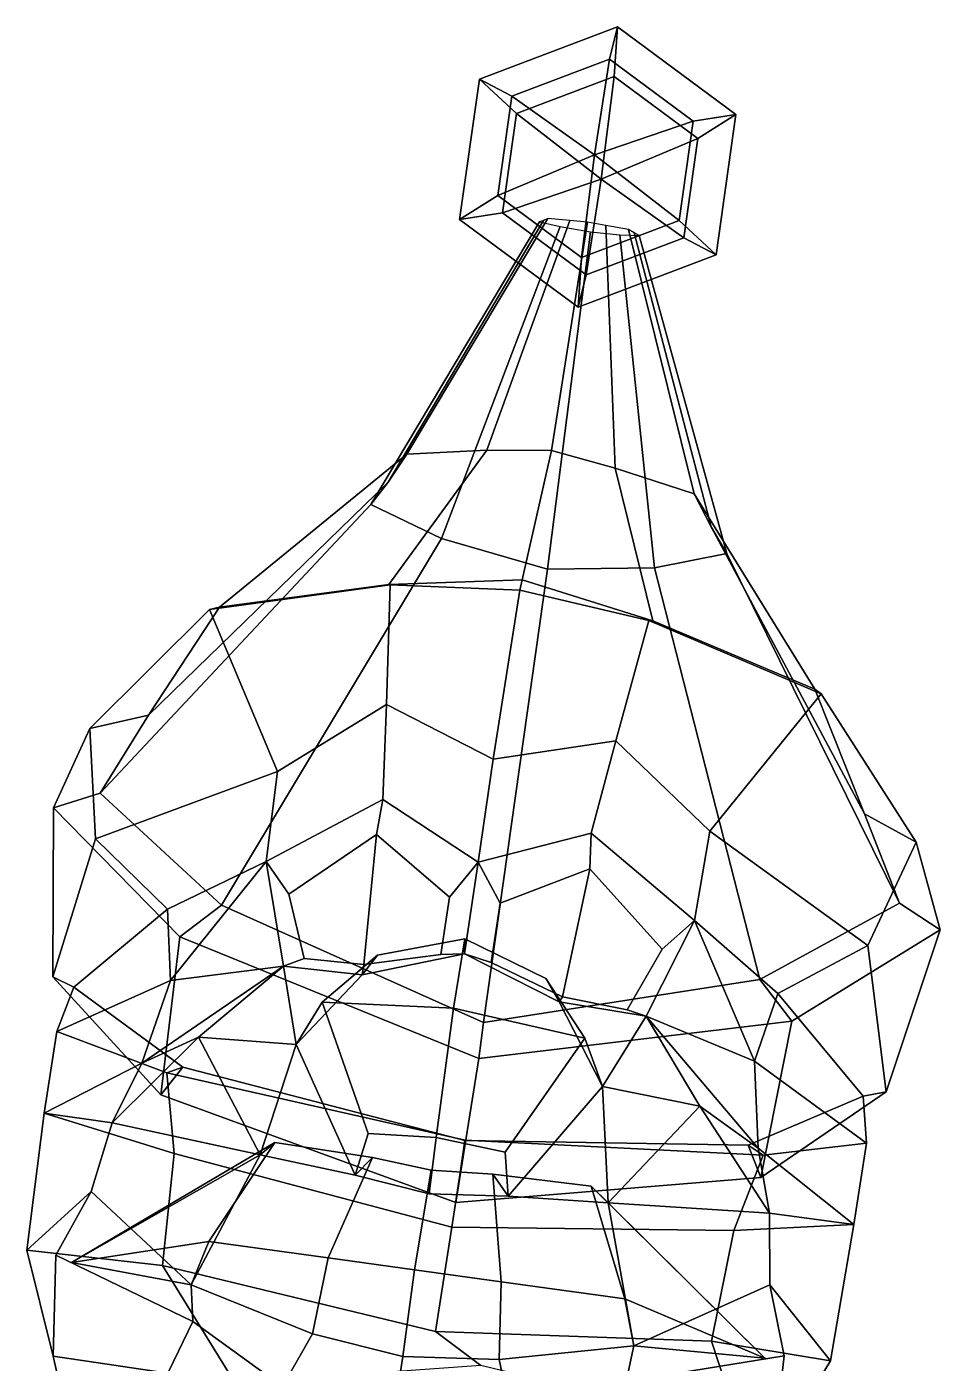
# Model space of a CAD drawing. Extents: x -148 to 138, y -224 to 356.
# Drawn here: x -64.7 to 70.9, y 157.9 to 356.3 of the extents above; entities that cross this region are included whole.
import ezdxf

# ---------------------------------------------------------------- set-up
doc = ezdxf.new("R2010")
doc.units = 0

msp = doc.modelspace()

# ---------------------------------------------------------------- linework, layer by layer
for p in [(-58.087391, 172.812347, 61.377769), (44.881115, 158.625244, 65.062767)]:
    msp.add_point(p)
for points in [[(7.307375, 346.003754, -28.854593), (21.81769, 351.512573, -29.000425), (23.017231, 356.335846, -43.949368), (2.496537, 348.545258, -43.743134)], [(7.987893, 343.447357, -57.711979), (2.496537, 348.545258, -43.743134), (23.017231, 356.335846, -43.949368), (22.498209, 348.956177, -57.857807)], [(34.253532, 342.291107, -27.890255), (40.604153, 343.294769, -42.379356), (23.017231, 356.335846, -43.949368), (21.81769, 351.512573, -29.000425)], [(34.934052, 339.734711, -56.747639), (22.498209, 348.956177, -57.857807), (23.017231, 356.335846, -43.949368), (40.604153, 343.294769, -42.379356)], [(19.602259, 337.311798, -21.767866), (21.81769, 351.512573, -29.000425), (7.307375, 346.003754, -28.854593)], [(19.602259, 337.311798, -21.767866), (34.253532, 342.291107, -27.890255), (21.81769, 351.512573, -29.000425)], [(-0.437237, 327.713562, -41.966888), (5.232891, 331.27359, -27.598604), (7.307375, 346.003754, -28.854593), (2.496537, 348.545258, -43.743134)], [(-0.437237, 327.713562, -41.966888), (2.496537, 348.545258, -43.743134), (7.987893, 343.447357, -57.711979), (5.91341, 328.717194, -56.45599)], [(20.564648, 333.696503, -62.578388), (7.987893, 343.447357, -57.711979), (22.498209, 348.956177, -57.857807)], [(20.564648, 333.696503, -62.578388), (22.498209, 348.956177, -57.857807), (34.934052, 339.734711, -56.747639)], [(5.232891, 331.27359, -27.598604), (19.602259, 337.311798, -21.767866), (7.307375, 346.003754, -28.854593)], [(5.91341, 328.717194, -56.45599), (7.987893, 343.447357, -57.711979), (20.564648, 333.696503, -62.578388)], [(32.17905, 327.560913, -26.634268), (34.253532, 342.291107, -27.890255), (19.602259, 337.311798, -21.767866)], [(37.67038, 322.463074, -40.603115), (40.604153, 343.294769, -42.379356), (34.253532, 342.291107, -27.890255), (32.17905, 327.560913, -26.634268)], [(37.67038, 322.463074, -40.603115), (32.859566, 325.004517, -55.49165), (34.934052, 339.734711, -56.747639), (40.604153, 343.294769, -42.379356)], [(32.859566, 325.004517, -55.49165), (20.564648, 333.696503, -62.578388), (34.934052, 339.734711, -56.747639)], [(17.668715, 322.052155, -26.488441), (19.602259, 337.311798, -21.767866), (5.232891, 331.27359, -27.598604)], [(17.668715, 322.052155, -26.488441), (32.17905, 327.560913, -26.634268), (19.602259, 337.311798, -21.767866)], [(18.349234, 319.495758, -55.345825), (5.91341, 328.717194, -56.45599), (20.564648, 333.696503, -62.578388)], [(18.349234, 319.495758, -55.345825), (20.564648, 333.696503, -62.578388), (32.859566, 325.004517, -55.49165)], [(17.149696, 314.672546, -40.396889), (17.668715, 322.052155, -26.488441), (5.232891, 331.27359, -27.598604), (-0.437237, 327.713562, -41.966888)], [(12.034843, 327.582733, -39.581291), (11.442194, 327.378174, -43.18914), (-13.620842, 285.382904, -45.416344), (-11.074203, 288.700653, -34.586792)], [(12.669325, 327.850128, -35.112206), (12.034843, 327.582733, -39.581291), (-11.074203, 288.700653, -34.586792), (-8.275086, 292.863037, -21.174135)], [(15.924024, 327.573944, -32.836945), (12.669325, 327.850128, -35.112206), (-8.275086, 292.863037, -21.174135), (3.607677, 293.433929, -14.285468)], [(17.149696, 314.672546, -40.396889), (-0.437237, 327.713562, -41.966888), (5.91341, 328.717194, -56.45599), (18.349234, 319.495758, -55.345825)], [(18.561928, 327.311005, -31.482674), (15.924024, 327.573944, -32.836945), (3.607677, 293.433929, -14.285468), (13.179818, 293.403717, -10.170866)], [(17.149696, 314.672546, -40.396889), (37.67038, 322.463074, -40.603115), (32.17905, 327.560913, -26.634268), (17.668715, 322.052155, -26.488441)], [(11.442194, 327.378174, -43.18914), (14.498382, 326.677277, -46.585793), (-3.126243, 280.350769, -55.537815), (-13.620842, 285.382904, -45.416344)], [(14.498382, 326.677277, -46.585793), (18.982803, 325.870941, -48.787285), (12.606344, 275.767181, -62.046555), (-3.126243, 280.350769, -55.537815)], [(23.352427, 325.457367, -46.268929), (28.495344, 275.993927, -54.406155), (12.606344, 275.767181, -62.046555), (18.982803, 325.870941, -48.787285)], [(18.561928, 327.311005, -31.482674), (13.179818, 293.403717, -10.170866), (22.668533, 290.807709, -13.603326), (21.261065, 326.838593, -32.645943)], [(21.261065, 326.838593, -32.645943), (22.668533, 290.807709, -13.603326), (34.408337, 286.982056, -19.646599), (24.620686, 326.203461, -34.684498)], [(24.620686, 326.203461, -34.684498), (34.408337, 286.982056, -19.646599), (36.913002, 282.088959, -32.869442), (25.471262, 325.731445, -39.100437)], [(25.471262, 325.731445, -39.100437), (36.913002, 282.088959, -32.869442), (39.222134, 278.102173, -43.525219), (26.238228, 325.339569, -42.65963)], [(17.149696, 314.672546, -40.396889), (18.349234, 319.495758, -55.345825), (32.859566, 325.004517, -55.49165), (37.67038, 322.463074, -40.603115)], [(26.238228, 325.339569, -42.65963), (39.222134, 278.102173, -43.525219), (28.495344, 275.993927, -54.406155), (23.352427, 325.457367, -46.268929)], [(-46.633755, 254.093384, -4.714131), (-36.096954, 270.161652, 17.885029), (-8.275086, 292.863037, -21.174135), (-11.074203, 288.700653, -34.586792)], [(-36.096954, 270.161652, 17.885029), (-10.948893, 273.531433, 29.821102), (3.607677, 293.433929, -14.285468), (-8.275086, 292.863037, -21.174135)], [(8.865479, 274.178711, 37.157803), (13.179818, 293.403717, -10.170866), (3.607677, 293.433929, -14.285468), (-10.948893, 273.531433, 29.821102)], [(8.865479, 274.178711, 37.157803), (28.232628, 268.132965, 31.223316), (22.668533, 290.807709, -13.603326), (13.179818, 293.403717, -10.170866)], [(52.308937, 257.981018, 21.048864), (34.408337, 286.982056, -19.646599), (22.668533, 290.807709, -13.603326), (28.232628, 268.132965, 31.223316)], [(-53.850655, 242.535461, -24.517332), (-46.633755, 254.093384, -4.714131), (-11.074203, 288.700653, -34.586792), (-13.620842, 285.382904, -45.416344)], [(59.672733, 239.44635, -0.909676), (36.913002, 282.088959, -32.869442), (34.408337, 286.982056, -19.646599), (52.308937, 257.981018, 21.048864)], [(-35.798458, 225.872284, -40.240055), (-53.850655, 242.535461, -24.517332), (-13.620842, 285.382904, -45.416344), (-3.126243, 280.350769, -55.537815)], [(64.87056, 226.177948, -20.268585), (39.222134, 278.102173, -43.525219), (36.913002, 282.088959, -32.869442), (59.672733, 239.44635, -0.909676)], [(3.082105, 208.465637, -54.232224), (-35.798458, 225.872284, -40.240055), (-3.126243, 280.350769, -55.537815), (12.606344, 275.767181, -62.046555)], [(44.137924, 214.858582, -37.379322), (28.495344, 275.993927, -54.406155), (39.222134, 278.102173, -43.525219), (64.87056, 226.177948, -20.268585)], [(3.082105, 208.465637, -54.232224), (12.606344, 275.767181, -62.046555), (28.495344, 275.993927, -54.406155), (44.137924, 214.858582, -37.379322)], [(8.487941, 272.644287, 41.799847), (8.865479, 274.178711, 37.157803), (-10.948893, 273.531433, 29.821102), (-10.760352, 273.455719, 35.231113)], [(8.487941, 272.644287, 41.799847), (27.651598, 268.1633, 36.605782), (28.232628, 268.132965, 31.223316), (8.865479, 274.178711, 37.157803)], [(-10.760352, 273.455719, 35.231113), (-10.948893, 273.531433, 29.821102), (-36.096954, 270.161652, 17.885029), (-37.588737, 269.807709, 23.142191)], [(-11.281557, 255.676025, 47.863625), (-10.760352, 273.455719, 35.231113), (-37.588737, 269.807709, 23.142191), (-27.484177, 245.718384, 40.578728)], [(4.535318, 247.574524, 55.728859), (8.487941, 272.644287, 41.799847), (-10.760352, 273.455719, 35.231113), (-11.281557, 255.676025, 47.863625)], [(4.535318, 247.574524, 55.728859), (22.753447, 250.275085, 49.479137), (27.651598, 268.1633, 36.605782), (8.487941, 272.644287, 41.799847)], [(-37.588737, 269.807709, 23.142191), (-36.096954, 270.161652, 17.885029), (-46.633755, 254.093384, -4.714131), (-55.379272, 252.146423, -2.061756)], [(-27.484177, 245.718384, 40.578728), (-37.588737, 269.807709, 23.142191), (-55.379272, 252.146423, -2.061756), (-54.538876, 235.717529, 25.430498)], [(22.753447, 250.275085, 49.479137), (36.707733, 236.873962, 42.876011), (53.277058, 257.288116, 26.39406), (27.651598, 268.1633, 36.605782)], [(27.651598, 268.1633, 36.605782), (53.277058, 257.288116, 26.39406), (52.308937, 257.981018, 21.048864), (28.232628, 268.132965, 31.223316)], [(36.707733, 236.873962, 42.876011), (60.185978, 219.910645, 29.536226), (67.358917, 235.235443, 2.33075), (53.277058, 257.288116, 26.39406)], [(53.277058, 257.288116, 26.39406), (67.358917, 235.235443, 2.33075), (59.672733, 239.44635, -0.909676), (52.308937, 257.981018, 21.048864)], [(-55.379272, 252.146423, -2.061756), (-46.633755, 254.093384, -4.714131), (-53.850655, 242.535461, -24.517332), (-60.756046, 240.363159, -24.92005)], [(-11.281557, 255.676025, 47.863625), (-27.484177, 245.718384, 40.578728), (-29.152058, 232.37851, 44.087299), (-11.844191, 241.605469, 53.689358)], [(4.535318, 247.574524, 55.728859), (-11.281557, 255.676025, 47.863625), (-11.844191, 241.605469, 53.689358), (2.323317, 232.269318, 58.613598)], [(-54.538876, 235.717529, 25.430498), (-55.379272, 252.146423, -2.061756), (-60.756046, 240.363159, -24.92005), (-60.852928, 215.229004, -6.099792)], [(4.535318, 247.574524, 55.728859), (2.323317, 232.269318, 58.613598), (19.081734, 236.570648, 55.03965), (22.753447, 250.275085, 49.479137)], [(22.753447, 250.275085, 49.479137), (19.081734, 236.570648, 55.03965), (34.460274, 223.613953, 46.363831), (36.707733, 236.873962, 42.876011)], [(-43.816414, 225.278107, 28.98955), (-29.152058, 232.37851, 44.087299), (-27.484177, 245.718384, 40.578728), (-54.538876, 235.717529, 25.430498)], [(-60.756046, 240.363159, -24.92005), (-53.850655, 242.535461, -24.517332), (-35.798458, 225.872284, -40.240055), (-41.972317, 221.203918, -41.743549)], [(-60.852928, 215.229004, -6.099792), (-60.756046, 240.363159, -24.92005), (-41.972317, 221.203918, -41.743549), (-44.830761, 197.733429, -26.961454)], [(-12.807562, 236.360779, 53.110699), (-11.844191, 241.605469, 53.689358), (-29.152058, 232.37851, 44.087299), (-25.80497, 227.502319, 45.270336)], [(-12.807562, 236.360779, 53.110699), (-1.960801, 227.090363, 57.198605), (2.323317, 232.269318, 58.613598), (-11.844191, 241.605469, 53.689358)], [(67.358917, 235.235443, 2.33075), (70.943184, 222.217529, -20.20685), (64.87056, 226.177948, -20.268585), (59.672733, 239.44635, -0.909676)], [(-14.664385, 217.099365, 56.223469), (-12.807562, 236.360779, 53.110699), (-25.80497, 227.502319, 45.270336), (-23.531443, 217.954559, 50.740143)], [(-1.960801, 227.090363, 57.198605), (-12.807562, 236.360779, 53.110699), (-14.664385, 217.099365, 56.223469), (-3.245715, 218.566223, 60.284904)], [(18.891514, 231.263062, 54.227066), (19.081734, 236.570648, 55.03965), (2.323317, 232.269318, 58.613598), (5.603168, 226.210114, 57.613541)], [(18.891514, 231.263062, 54.227066), (29.627283, 219.352234, 44.800694), (34.460274, 223.613953, 46.363831), (19.081734, 236.570648, 55.03965)], [(46.820198, 212.790131, 32.233215), (60.185978, 219.910645, 29.536226), (36.707733, 236.873962, 42.876011), (34.460274, 223.613953, 46.363831)], [(-54.538876, 235.717529, 25.430498), (-60.852928, 215.229004, -6.099792), (-57.734547, 213.698059, -5.833027), (-43.816414, 225.278107, 28.98955)], [(60.185978, 219.910645, 29.536226), (62.927464, 198.174438, -1.669989), (70.943184, 222.217529, -20.20685), (67.358917, 235.235443, 2.33075)], [(-43.392803, 214.690186, 32.069218), (-29.152058, 232.37851, 44.087299), (-43.816414, 225.278107, 28.98955)], [(-26.600006, 216.829559, 52.066925), (-29.152058, 232.37851, 44.087299), (-43.392803, 214.690186, 32.069218)], [(-23.531443, 217.954559, 50.740143), (-25.80497, 227.502319, 45.270336), (-29.152058, 232.37851, 44.087299), (-26.600006, 216.829559, 52.066925)], [(-3.245715, 218.566223, 60.284904), (0.268689, 218.645691, 63.574989), (2.323317, 232.269318, 58.613598), (-1.960801, 227.090363, 57.198605)], [(4.263665, 217.364624, 60.987926), (5.603168, 226.210114, 57.613541), (2.323317, 232.269318, 58.613598), (0.268689, 218.645691, 63.574989)], [(5.603168, 226.210114, 57.613541), (4.263665, 217.364624, 60.987926), (14.852106, 212.275452, 56.825325), (18.891514, 231.263062, 54.227066)], [(14.852106, 212.275452, 56.825325), (24.459366, 210.345032, 50.831409), (29.627283, 219.352234, 44.800694), (18.891514, 231.263062, 54.227066)], [(-43.816414, 225.278107, 28.98955), (-57.734547, 213.698059, -5.833027), (-60.249619, 207.115662, -3.358207), (-43.392803, 214.690186, 32.069218)], [(-41.972317, 221.203918, -41.743549), (-35.798458, 225.872284, -40.240055), (3.082105, 208.465637, -54.232224), (2.425842, 203.128723, -56.441391)], [(70.943184, 222.217529, -20.20685), (48.91114, 208.681915, -38.491047), (44.137924, 214.858582, -37.379322), (64.87056, 226.177948, -20.268585)], [(24.459366, 210.345032, 50.831409), (27.25021, 209.410034, 53.994095), (34.460274, 223.613953, 46.363831), (29.627283, 219.352234, 44.800694)], [(27.25021, 209.410034, 53.994095), (43.337677, 202.740356, 35.173092), (34.460274, 223.613953, 46.363831)], [(43.337677, 202.740356, 35.173092), (46.820198, 212.790131, 32.233215), (34.460274, 223.613953, 46.363831)], [(-44.830761, 197.733429, -26.961454), (-41.972317, 221.203918, -41.743549), (2.425842, 203.128723, -56.441391), (-1.024599, 181.713562, -42.474373)], [(-1.33627, 210.615173, 84.79731), (0.329111, 220.900146, 77.858795), (-12.651773, 218.447144, 74.86274), (-20.864464, 211.506836, 77.902496)], [(0.329111, 220.900146, 77.858795), (0.268689, 218.645691, 63.574989), (-14.940045, 215.55127, 58.894276), (-12.651773, 218.447144, 74.86274)], [(-1.33627, 210.615173, 84.79731), (18.140715, 206.13269, 79.298401), (12.342002, 215.003479, 75.75721), (0.329111, 220.900146, 77.858795)], [(0.329111, 220.900146, 77.858795), (12.342002, 215.003479, 75.75721), (14.36587, 211.513458, 59.943066), (0.268689, 218.645691, 63.574989)], [(62.927464, 198.174438, -1.669989), (44.279915, 185.455688, -23.772398), (48.91114, 208.681915, -38.491047), (70.943184, 222.217529, -20.20685)], [(-20.864464, 211.506836, 77.902496), (-12.651773, 218.447144, 74.86274), (-14.940045, 215.55127, 58.894276), (-24.696455, 205.221985, 61.498993)], [(-14.664385, 217.099365, 56.223469), (-14.940045, 215.55127, 58.894276), (0.268689, 218.645691, 63.574989), (-3.245715, 218.566223, 60.284904)], [(14.852106, 212.275452, 56.825325), (4.263665, 217.364624, 60.987926), (0.268689, 218.645691, 63.574989), (14.36587, 211.513458, 59.943066)], [(60.185978, 219.910645, 29.536226), (46.820198, 212.790131, 32.233215), (59.500751, 197.545288, -1.637458), (62.927464, 198.174438, -1.669989)], [(-47.656292, 202.433319, 35.096653), (-26.600006, 216.829559, 52.066925), (-43.392803, 214.690186, 32.069218)], [(-39.203793, 206.308044, 58.081776), (-26.600006, 216.829559, 52.066925), (-47.656292, 202.433319, 35.096653)], [(-39.203793, 206.308044, 58.081776), (-24.696455, 205.221985, 61.498993), (-26.600006, 216.829559, 52.066925)], [(-14.664385, 217.099365, 56.223469), (-23.531443, 217.954559, 50.740143), (-26.600006, 216.829559, 52.066925), (-14.940045, 215.55127, 58.894276)], [(-24.696455, 205.221985, 61.498993), (-14.940045, 215.55127, 58.894276), (-26.600006, 216.829559, 52.066925)], [(-43.392803, 214.690186, 32.069218), (-60.249619, 207.115662, -3.358207), (-62.13063, 195.023682, 2.033834), (-47.656292, 202.433319, 35.096653)], [(-60.852928, 215.229004, -6.099792), (-44.830761, 197.733429, -26.961454), (-41.558548, 201.810242, -29.70846), (-57.734547, 213.698059, -5.833027)], [(48.91114, 208.681915, -38.491047), (2.425842, 203.128723, -56.441391), (3.082105, 208.465637, -54.232224), (44.137924, 214.858582, -37.379322)], [(18.140715, 206.13269, 79.298401), (20.762173, 198.958649, 63.125847), (14.36587, 211.513458, 59.943066), (12.342002, 215.003479, 75.75721)], [(-60.249619, 207.115662, -3.358207), (-57.734547, 213.698059, -5.833027), (-41.558548, 201.810242, -29.70846), (-43.90834, 200.972107, -32.540607)], [(46.820198, 212.790131, 32.233215), (43.337677, 202.740356, 35.173092), (59.964458, 190.55249, 0.943964), (59.500751, 197.545288, -1.637458)], [(-14.035458, 191.999084, 77.973343), (-20.864464, 211.506836, 77.902496), (-24.696455, 205.221985, 61.498993), (-15.938671, 185.781311, 66.291588)], [(-3.936626, 191.412689, 83.529228), (-1.33627, 210.615173, 84.79731), (-20.864464, 211.506836, 77.902496), (-14.035458, 191.999084, 77.973343)], [(-3.936626, 191.412689, 83.529228), (6.30919, 189.195984, 78.701431), (18.140715, 206.13269, 79.298401), (-1.33627, 210.615173, 84.79731)], [(14.852106, 212.275452, 56.825325), (14.36587, 211.513458, 59.943066), (27.25021, 209.410034, 53.994095), (24.459366, 210.345032, 50.831409)], [(20.762173, 198.958649, 63.125847), (27.25021, 209.410034, 53.994095), (14.36587, 211.513458, 59.943066)], [(44.279915, 185.455688, -23.772398), (-1.024599, 181.713562, -42.474373), (2.425842, 203.128723, -56.441391), (48.91114, 208.681915, -38.491047)], [(35.226284, 196.052979, 60.745449), (27.25021, 209.410034, 53.994095), (20.762173, 198.958649, 63.125847)], [(35.226284, 196.052979, 60.745449), (43.908997, 189.817383, 38.373554), (27.25021, 209.410034, 53.994095)], [(43.908997, 189.817383, 38.373554), (43.337677, 202.740356, 35.173092), (27.25021, 209.410034, 53.994095)], [(-62.13063, 195.023682, 2.033834), (-60.249619, 207.115662, -3.358207), (-43.90834, 200.972107, -32.540607), (-42.839447, 189.016296, -30.968132)], [(-52.033913, 193.58606, 36.819412), (-39.203793, 206.308044, 58.081776), (-47.656292, 202.433319, 35.096653)], [(-30.05052, 188.803406, 59.407604), (-39.203793, 206.308044, 58.081776), (-52.033913, 193.58606, 36.819412)], [(-30.05052, 188.803406, 59.407604), (-24.696455, 205.221985, 61.498993), (-39.203793, 206.308044, 58.081776)], [(-15.938671, 185.781311, 66.291588), (-24.696455, 205.221985, 61.498993), (-30.05052, 188.803406, 59.407604)], [(6.30919, 189.195984, 78.701431), (6.765363, 182.653137, 67.104111), (20.762173, 198.958649, 63.125847), (18.140715, 206.13269, 79.298401)], [(43.337677, 202.740356, 35.173092), (43.908997, 189.817383, 38.373554), (58.126579, 178.454529, 6.337548), (59.964458, 190.55249, 0.943964)], [(-47.656292, 202.433319, 35.096653), (-62.13063, 195.023682, 2.033834), (-52.033913, 193.58606, 36.819412)], [(-44.830761, 197.733429, -26.961454), (-1.024599, 181.713562, -42.474373), (0.323292, 190.965302, -44.51918), (-41.558548, 201.810242, -29.70846)], [(-43.90834, 200.972107, -32.540607), (-41.558548, 201.810242, -29.70846), (0.323292, 190.965302, -44.51918), (0.365512, 191.008972, -45.530708)], [(-42.839447, 189.016296, -30.968132), (-43.90834, 200.972107, -32.540607), (0.365512, 191.008972, -45.530708), (-1.590079, 178.079346, -40.6646)], [(6.765363, 182.653137, 67.104111), (21.615805, 181.684753, 61.256615), (20.762173, 198.958649, 63.125847)], [(21.615805, 181.684753, 61.256615), (35.226284, 196.052979, 60.745449), (20.762173, 198.958649, 63.125847)], [(62.927464, 198.174438, -1.669989), (59.500751, 197.545288, -1.637458), (42.431496, 190.238007, -26.70266), (44.279915, 185.455688, -23.772398)], [(59.964458, 190.55249, 0.943964), (44.660263, 188.769073, -29.370951), (42.431496, 190.238007, -26.70266), (59.500751, 197.545288, -1.637458)], [(-55.164001, 183.37674, 39.655846), (-52.033913, 193.58606, 36.819412), (-62.13063, 195.023682, 2.033834), (-64.736313, 174.652954, 8.732889)], [(-64.736313, 174.652954, 8.732889), (-62.13063, 195.023682, 2.033834), (-42.839447, 189.016296, -30.968132), (-44.58968, 172.403778, -23.645706)], [(21.615805, 181.684753, 61.256615), (45.602318, 180.133667, 40.31358), (35.226284, 196.052979, 60.745449)], [(45.602318, 180.133667, 40.31358), (43.908997, 189.817383, 38.373554), (35.226284, 196.052979, 60.745449)], [(-55.164001, 183.37674, 39.655846), (-40.304497, 169.486786, 70.943665), (-30.05052, 188.803406, 59.407604), (-52.033913, 193.58606, 36.819412)], [(-37.713444, 175.924316, 79.691086), (-27.908159, 190.639008, 73.395599), (-58.087391, 172.812347, 61.377769)], [(-27.908159, 190.639008, 73.395599), (-30.05052, 188.803406, 59.407604), (-58.087391, 172.812347, 61.377769)], [(-13.394443, 188.412354, 74.094963), (-27.908159, 190.639008, 73.395599), (-37.713444, 175.924316, 79.691086), (-19.990437, 173.519165, 89.270996)], [(-27.908159, 190.639008, 73.395599), (-13.394443, 188.412354, 74.094963), (-15.938671, 185.781311, 66.291588), (-30.05052, 188.803406, 59.407604)], [(-3.936626, 191.412689, 83.529228), (-14.035458, 191.999084, 77.973343), (-15.938671, 185.781311, 66.291588), (-4.979482, 183.034485, 73.120964)], [(-3.936626, 191.412689, 83.529228), (-4.979482, 183.034485, 73.120964), (6.765363, 182.653137, 67.104111), (6.30919, 189.195984, 78.701431)], [(40.294392, 177.562073, -27.992973), (-1.590079, 178.079346, -40.6646), (0.365512, 191.008972, -45.530708), (44.660263, 188.769073, -29.370951)], [(44.279915, 185.455688, -23.772398), (42.431496, 190.238007, -26.70266), (0.323292, 190.965302, -44.51918), (-1.024599, 181.713562, -42.474373)], [(44.660263, 188.769073, -29.370951), (0.365512, 191.008972, -45.530708), (0.323292, 190.965302, -44.51918), (42.431496, 190.238007, -26.70266)], [(58.126579, 178.454529, 6.337548), (40.294392, 177.562073, -27.992973), (44.660263, 188.769073, -29.370951), (59.964458, 190.55249, 0.943964)], [(-58.087391, 172.812347, 61.377769), (-30.05052, 188.803406, 59.407604), (-40.304497, 169.486786, 70.943665)], [(-44.58968, 172.403778, -23.645706), (-42.839447, 189.016296, -30.968132), (-1.590079, 178.079346, -40.6646), (-4.036666, 162.558533, -32.054981)], [(43.908997, 189.817383, 38.373554), (45.602318, 180.133667, 40.31358), (58.126579, 178.454529, 6.337548)], [(-19.990437, 173.519165, 89.270996), (-7.157785, 171.723999, 90.443665), (-4.653817, 186.516632, 77.427132), (-13.394443, 188.412354, 74.094963)], [(-4.653817, 186.516632, 77.427132), (-4.979482, 183.034485, 73.120964), (-15.938671, 185.781311, 66.291588), (-13.394443, 188.412354, 74.094963)], [(5.732217, 169.975067, 90.191544), (4.485374, 185.948853, 74.734833), (-4.653817, 186.516632, 77.427132), (-7.157785, 171.723999, 90.443665)], [(-4.653817, 186.516632, 77.427132), (4.485374, 185.948853, 74.734833), (6.765363, 182.653137, 67.104111), (-4.979482, 183.034485, 73.120964)], [(4.485374, 185.948853, 74.734833), (5.732217, 169.975067, 90.191544), (24.07288, 167.411377, 81.902275), (19.073017, 184.165894, 75.076942)], [(19.073017, 184.165894, 75.076942), (21.615805, 181.684753, 61.256615), (6.765363, 182.653137, 67.104111), (4.485374, 185.948853, 74.734833)], [(-60.81205, 158.90509, 17.06875), (-60.436687, 173.89386, 45.394432), (-55.164001, 183.37674, 39.655846), (-64.736313, 174.652954, 8.732889)], [(-55.164001, 183.37674, 39.655846), (-60.436687, 173.89386, 45.394432), (-40.082191, 164.041046, 63.047962), (-40.304497, 169.486786, 70.943665)], [(24.07288, 167.411377, 81.902275), (44.881115, 158.625244, 65.062767), (19.073017, 184.165894, 75.076942)], [(19.073017, 184.165894, 75.076942), (44.881115, 158.625244, 65.062767), (21.615805, 181.684753, 61.256615)], [(45.651665, 169.486267, 43.263794), (45.602318, 180.133667, 40.31358), (21.615805, 181.684753, 61.256615), (25.435961, 160.429016, 73.296356)], [(44.881115, 158.625244, 65.062767), (25.435961, 160.429016, 73.296356), (21.615805, 181.684753, 61.256615)], [(45.651665, 169.486267, 43.263794), (54.656898, 158.202881, 13.005684), (58.126579, 178.454529, 6.337548), (45.602318, 180.133667, 40.31358)], [(36.974548, 161.165771, -20.726723), (-4.036666, 162.558533, -32.054981), (-1.590079, 178.079346, -40.6646), (40.294392, 177.562073, -27.992973)], [(54.656898, 158.202881, 13.005684), (36.974548, 161.165771, -20.726723), (40.294392, 177.562073, -27.992973), (58.126579, 178.454529, 6.337548)], [(-40.304497, 169.486786, 70.943665), (-37.713444, 175.924316, 79.691086), (-58.087391, 172.812347, 61.377769)], [(-19.990437, 173.519165, 89.270996), (-37.713444, 175.924316, 79.691086), (-40.304497, 169.486786, 70.943665), (-22.292599, 162.254944, 81.962471)], [(-60.81205, 158.90509, 17.06875), (-64.736313, 174.652954, 8.732889), (-44.58968, 172.403778, -23.645706), (-33.799324, 154.911133, 9.060024)], [(-40.082191, 164.041046, 63.047962), (-60.436687, 173.89386, 45.394432), (-60.81205, 158.90509, 17.06875), (-55.012844, 133.142517, 40.285561)], [(-7.157785, 171.723999, 90.443665), (-19.990437, 173.519165, 89.270996), (-22.292599, 162.254944, 81.962471), (-8.857759, 158.878906, 88.492287)], [(-33.799324, 154.911133, 9.060024), (-44.58968, 172.403778, -23.645706), (-4.036666, 162.558533, -32.054981), (2.703674, 157.522858, -9.695457)], [(-7.157785, 171.723999, 90.443665), (-8.857759, 158.878906, 88.492287), (5.413315, 158.437622, 82.954002), (5.732217, 169.975067, 90.191544)], [(-26.732872, 154.434692, 86.109535), (-22.292599, 162.254944, 81.962471), (-40.304497, 169.486786, 70.943665), (-40.082191, 164.041046, 63.047962)], [(5.732217, 169.975067, 90.191544), (5.413315, 158.437622, 82.954002), (25.435961, 160.429016, 73.296356), (24.07288, 167.411377, 81.902275)], [(45.651665, 169.486267, 43.263794), (25.435961, 160.429016, 73.296356), (24.305563, 155.169647, 65.352242), (47.75111, 158.987671, 49.266209)], [(46.0504, 144.181488, 20.893099), (54.656898, 158.202881, 13.005684), (45.651665, 169.486267, 43.263794), (47.75111, 158.987671, 49.266209)], [(25.435961, 160.429016, 73.296356), (44.881115, 158.625244, 65.062767), (24.07288, 167.411377, 81.902275)], [(-35.380375, 112.999847, 78.323006), (-26.732872, 154.434692, 86.109535), (-40.082191, 164.041046, 63.047962), (-55.012844, 133.142517, 40.285561)], [(-10.905525, 145.695557, 94.956917), (-8.857759, 158.878906, 88.492287), (-22.292599, 162.254944, 81.962471), (-26.732872, 154.434692, 86.109535)], [(41.234489, 148.178162, 9.288845), (2.703674, 157.522858, -9.695457), (-4.036666, 162.558533, -32.054981), (36.974548, 161.165771, -20.726723)], [(46.0504, 144.181488, 20.893099), (41.234489, 148.178162, 9.288845), (36.974548, 161.165771, -20.726723), (54.656898, 158.202881, 13.005684)], [(-55.012844, 133.142517, 40.285561), (-60.81205, 158.90509, 17.06875), (-33.799324, 154.911133, 9.060024), (-27.080132, 137.843109, 33.744133)], [(-10.905525, 145.695557, 94.956917), (7.274107, 149.749146, 87.326561), (5.413315, 158.437622, 82.954002), (-8.857759, 158.878906, 88.492287)], [(7.274107, 149.749146, 87.326561), (24.305563, 155.169647, 65.352242), (25.435961, 160.429016, 73.296356), (5.413315, 158.437622, 82.954002)], [(24.305563, 155.169647, 65.352242), (31.894648, 121.168335, 43.395767), (46.0504, 144.181488, 20.893099), (47.75111, 158.987671, 49.266209)]]:
    msp.add_3dface(points)

doc.saveas('drawing.dxf')
